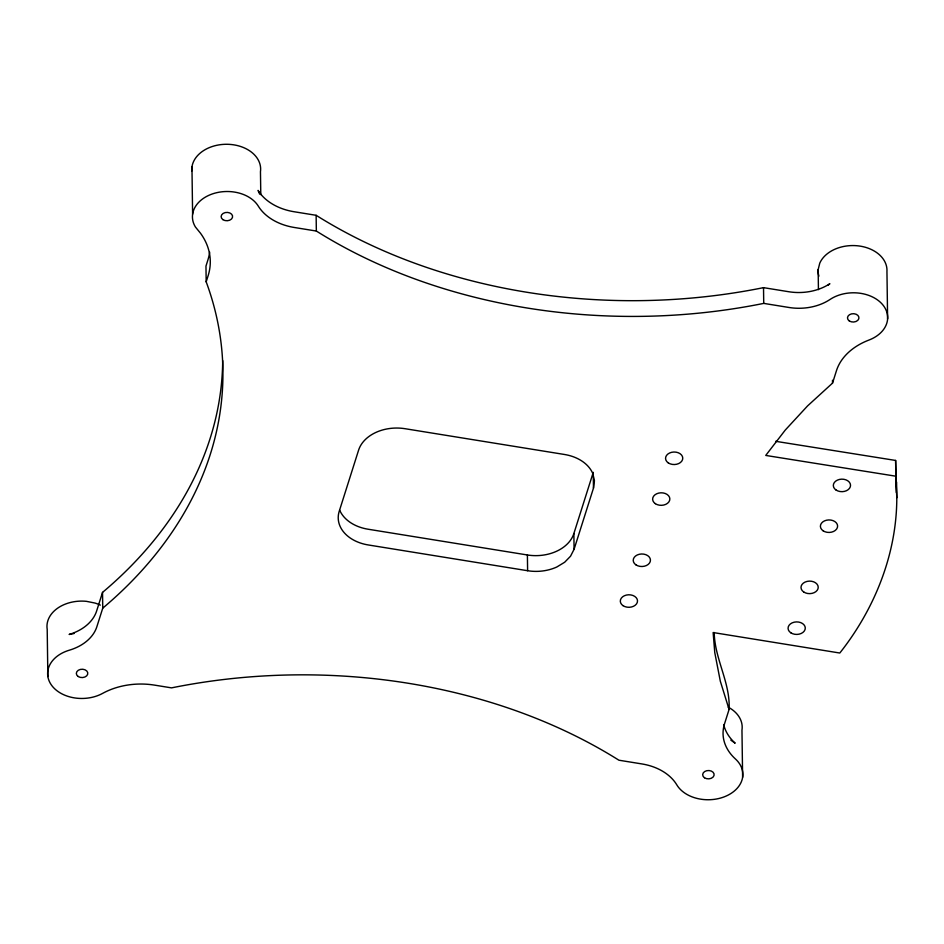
<?xml version="1.0" encoding="UTF-8"?>
<svg xmlns="http://www.w3.org/2000/svg" width="944" height="944" viewBox="0 0 944 944"><rect width="100%" height="100%" fill="white"/><g stroke="black" fill="none" stroke-linecap="round" stroke-linejoin="round"><path stroke-width="1.42" d="M896.328 492.626L895.62 460.448L775.638 441.308M896.8 497.783C896.776 554.199 874.557 609.092 839.806 653.024L713.145 632.539L714.761 652.54L720.319 681.202L729.087 709.428L724.508 723.895A56.97 41.465 -0.8 0 0 735.388 758.929A34.444 25.063 -0.8 0 1 726.101 796.075A34.444 25.063 -0.8 0 1 676.801 784.865A50.41 36.686 -0.8 0 0 641.908 763.932L618.922 760.215A487.906 355.086 -0.8 0 0 171.537 687.869L154.497 685.12A63.024 45.867 -0.8 0 0 102.648 693.368A34.444 25.063 -0.8 0 1 52.003 685.828A34.444 25.063 -0.8 0 1 69.337 650.192A45.548 33.146 -0.8 0 0 96.878 626.674L102.754 608.148A487.906 355.086 -0.8 0 0 206.181 281.843L208.117 275.742A84.429 61.443 -0.8 0 0 200.494 233.227L195.432 227.008A34.444 25.063 -0.8 0 1 212.813 193.78A34.444 25.063 -0.8 0 1 258.314 206.146A52.357 38.102 -0.8 0 0 294.316 227.48L316.346 231.044A487.906 355.086 -0.8 0 0 763.731 303.39L789.042 307.484A45.749 33.3 -0.8 0 0 830.083 299.437A34.444 25.063 -0.8 0 1 881.531 303.402A34.444 25.063 -0.8 0 1 868.952 340.052A62.752 45.666 -0.8 0 0 836.49 370.603L832.525 383.122L807.592 405.896L785.278 430.051L765.737 455.433L895.844 476.201L896.8 497.783L896.576 482.03M593.481 488.107L594.449 480.779L592.785 473.522A38.751 28.202 -0.8 0 0 564.465 454.477L405.082 428.706A38.751 28.202 -0.8 0 0 358.602 450.135L339.215 511.306A38.751 28.202 -0.8 0 0 368.231 544.948L527.613 570.719A38.751 28.202 -0.8 0 0 556.854 566.978L564.665 562.246L570.542 556.205L574.082 549.29L593.481 488.107L593.257 472.366L573.869 533.549L574.082 549.29M818.436 289.666L818.153 269.618L819.758 263.175A34.444 25.063 -0.8 0 1 858.71 245.924A34.444 25.063 -0.8 0 1 886.947 271.624L887.608 318.86M222.701 360.608A487.906 355.086 -0.8 0 1 102.53 592.395L96.654 610.933A45.548 33.146 -0.8 0 1 69.113 634.451L74.092 633.507M827.923 285.371L829.859 283.696A45.749 33.3 -0.8 0 1 788.83 291.743L763.519 287.649A487.906 355.086 -0.8 0 1 316.134 215.303L294.103 211.739A52.357 38.102 -0.8 0 1 258.09 190.393L259.635 194.145M573.869 533.549A38.751 28.202 -0.8 0 1 527.389 554.978L368.007 529.206A38.751 28.202 -0.8 0 1 339.687 510.149M730.857 740.179L735.164 743.188A56.97 41.465 -0.8 0 1 723.659 724.579M714.195 632.504C714.679 659.101 730.55 682.901 729.087 709.428M895.62 460.448L895.844 476.201M832.49 380.255L832.525 383.122M763.519 287.649L763.731 303.39M742.621 777.325L741.96 730.09A34.444 25.063 -0.8 0 0 728.261 707.186M527.389 554.978L527.613 570.719M316.134 215.303L316.346 231.044M260.792 194.606L260.461 171.702A34.444 25.063 -0.8 0 0 227.056 144.279A34.444 25.063 -0.8 0 0 191.821 170.923M206.181 281.843L205.969 266.09L207.892 259.989A84.429 61.443 -0.8 0 0 209.662 252.119M191.951 166.982L192.611 214.217M102.53 592.395L102.754 608.148M47.861 676.553L47.2 629.318A34.444 25.063 -0.8 0 1 86.376 601.328L95.025 603.063A34.444 25.063 -0.8 0 1 100.324 605.104M818.885 276.144A34.444 25.063 -0.8 0 1 818.153 269.618M78.151 676.482A5.735 4.177 -0.8 0 0 87.65 674.311A5.735 4.177 -0.8 0 0 80.382 669.414A5.735 4.177 -0.8 0 0 78.151 676.482M222.949 219.657A5.735 4.177 -0.8 0 0 232.46 217.486A5.735 4.177 -0.8 0 0 225.191 212.589A5.735 4.177 -0.8 0 0 222.949 219.657M704.484 777.762A5.735 4.177 -0.8 0 0 713.994 775.59A5.735 4.177 -0.8 0 0 706.726 770.705A5.735 4.177 -0.8 0 0 704.484 777.762M849.293 320.936A5.735 4.177 -0.8 0 0 858.804 318.765A5.735 4.177 -0.8 0 0 851.535 313.88A5.735 4.177 -0.8 0 0 849.293 320.936M836.054 490.03A8.614 6.266 -0.8 0 0 850.32 486.762A8.614 6.266 -0.8 0 0 839.417 479.434A8.614 6.266 -0.8 0 0 836.054 490.03M668.293 462.902A8.614 6.266 -0.8 0 0 682.547 459.634A8.614 6.266 -0.8 0 0 671.644 452.306A8.614 6.266 -0.8 0 0 668.293 462.902M623.04 605.659A8.614 6.266 -0.8 0 0 637.294 602.39A8.614 6.266 -0.8 0 0 626.391 595.062A8.614 6.266 -0.8 0 0 623.04 605.659M790.801 632.787A8.614 6.266 -0.8 0 0 805.067 629.518A8.614 6.266 -0.8 0 0 794.164 622.19A8.614 6.266 -0.8 0 0 790.801 632.787M803.733 591.994A8.614 6.266 -0.8 0 0 818 588.737A8.614 6.266 -0.8 0 0 807.096 581.398A8.614 6.266 -0.8 0 0 803.733 591.994M635.961 564.866A8.614 6.266 -0.8 0 0 650.227 561.609A8.614 6.266 -0.8 0 0 639.324 554.27A8.614 6.266 -0.8 0 0 635.961 564.866M823.133 530.811A8.614 6.266 -0.8 0 0 837.387 527.554A8.614 6.266 -0.8 0 0 826.484 520.215A8.614 6.266 -0.8 0 0 823.133 530.811M655.36 503.683A8.614 6.266 -0.8 0 0 669.626 500.426A8.614 6.266 -0.8 0 0 658.723 493.087A8.614 6.266 -0.8 0 0 655.36 503.683"/></g></svg>
